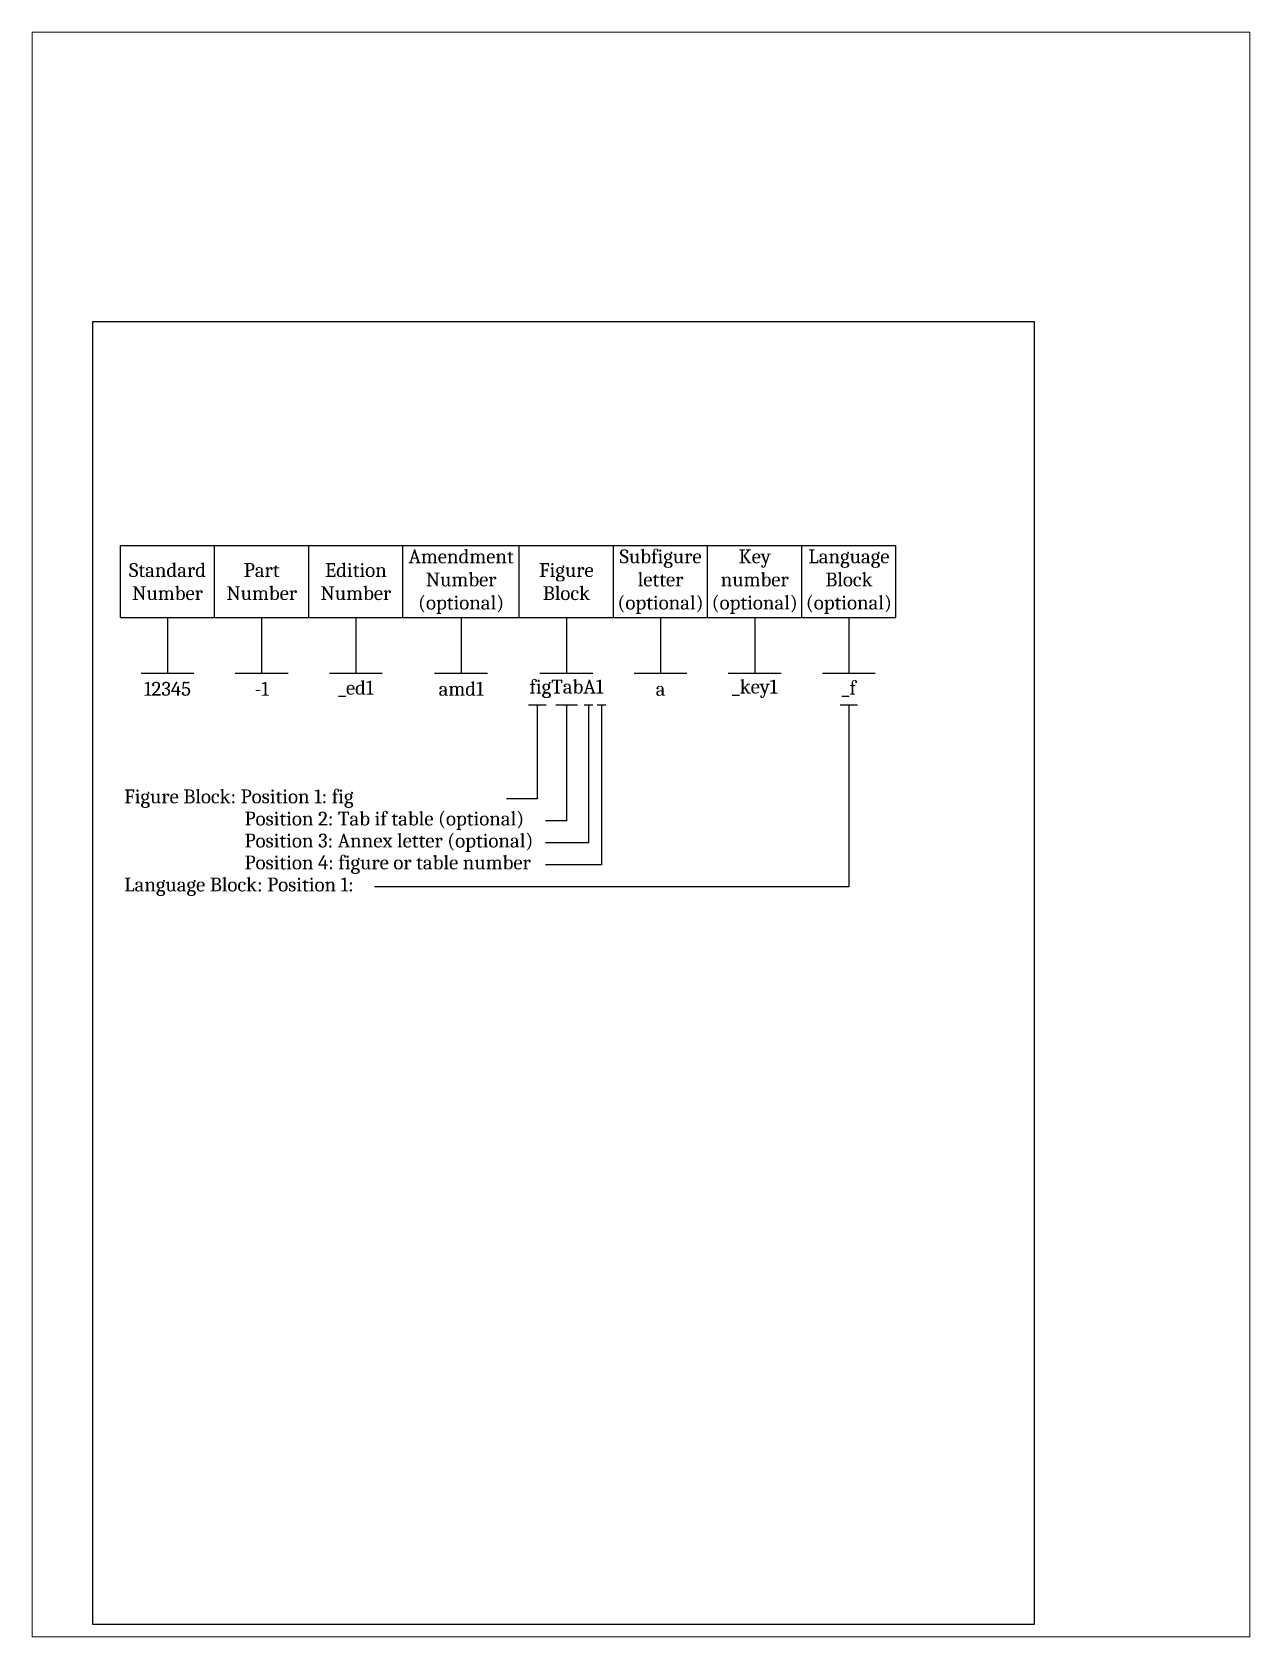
# Paper-space layout 'Présentation1' of a CAD drawing. Extents: x 20 to 179, y 26 to 235.
# The model-space entities are those that its viewports show. They can reach past a viewport. Long polylines and large blocks are cut down to what shows.
import ezdxf

# ---------------------------------------------------------------- set-up
doc = ezdxf.new("R2010")
doc.units = 0
for name, color, linetype in [('00.4-TEXT', 2, 'CONTINUOUS'), ('01.2-CONTINUOUS-0175', 3, 'CONTINUOUS'), ('01.5-CONTINUOUS-050', 4, 'CONTINUOUS')]:
    doc.layers.add(name, color=color, linetype=linetype)
doc.layers.add('00.8-CADRES', color=9, linetype='CONTINUOUS', plot=False)
doc.styles.add('Cambria-2-5', font='Cambria.ttf', dxfattribs={"height": 2.5})

msp = doc.modelspace()

# ---------------------------------------------------------------- linework, layer by layer
at = {"layer": '00.8-CADRES'}
msp.add_lwpolyline([(0, 0), (170, 0), (170, 235), (0, 235)], close=True, dxfattribs=at)
at = {"layer": '01.2-CONTINUOUS-0175'}
for p, q in [((5.02, 194.63), (145.02, 194.63)), ((5.02, 181.63), (5.02, 194.63)), ((5.02, 194.63), (22.02, 194.63)), ((22.02, 181.63), (22.02, 194.63)), ((39.02, 181.63), (39.02, 194.63)), ((56.02, 181.63), (56.02, 194.63)), ((77.02, 181.63), (77.02, 194.63)), ((94.02, 181.63), (94.02, 194.63)), ((111.02, 181.63), (111.02, 194.63)), ((128.02, 181.63), (128.02, 194.63)), ((145.02, 181.63), (145.02, 194.63)), ((5.02, 181.63), (22.02, 181.63)), ((13.52, 181.63), (13.52, 171.63)), ((22.02, 181.63), (39.02, 181.63)), ((30.52, 181.63), (30.52, 171.63)), ((39.02, 181.63), (56.02, 181.63)), ((47.52, 181.63), (47.52, 171.63)), ((56.02, 181.63), (77.02, 181.63)), ((66.52, 181.63), (66.52, 171.63)), ((77.02, 181.63), (94.02, 181.63)), ((85.52, 181.63), (85.52, 171.63)), ((94.02, 181.63), (111.02, 181.63)), ((102.52, 181.63), (102.52, 171.63)), ((111.02, 181.63), (128.02, 181.63)), ((119.52, 181.63), (119.52, 171.63)), ((128.02, 181.63), (145.02, 181.63)), ((136.52, 181.63), (136.52, 171.63)), ((8.74, 171.63), (18.29, 171.63)), ((25.74, 171.63), (35.29, 171.63)), ((42.74, 171.63), (52.29, 171.63)), ((61.74, 171.63), (71.29, 171.63)), ((80.74, 171.63), (90.29, 171.63)), ((97.74, 171.63), (107.29, 171.63)), ((114.74, 171.63), (124.29, 171.63)), ((131.74, 171.63), (141.29, 171.63)), ((78.68, 165.92), (81.85, 165.92)), ((80.26, 165.92), (80.26, 148.96)), ((83.62, 165.92), (87.51, 165.92)), ((85.56, 165.92), (85.56, 144.98)), ((88.74, 165.92), (90.29, 165.92)), ((89.52, 165.92), (89.52, 141.01)), ((91.07, 165.92), (92.63, 165.92)), ((91.85, 165.92), (91.85, 137.04)), ((134.93, 165.92), (138.1, 165.92)), ((136.52, 165.92), (136.52, 133.06)), ((80.26, 148.96), (74.72, 148.96)), ((85.56, 144.98), (81.78, 144.98)), ((89.52, 141.01), (81.78, 141.01)), ((91.85, 137.04), (81.78, 137.04)), ((136.52, 133.06), (50.91, 133.06))]:
    msp.add_line(p, q, dxfattribs=at)

# ---------------------------------------------------------------- texts
at = {"layer": '00.4-TEXT', "char_height": 2.5, "style": 'Cambria-2-5'}
for s, width, insert, attachment_point in [('Amendment\\PNumber\\P(optional)', 22.1348, (66.52, 188.13), 5), ('Subfigure\\Pletter\\P(optional)', 22.1348, (102.52, 188.13), 5), ('Standard Number', 22.1348, (13.52, 188.13), 5), ('Part\\PNumber', 22.1348, (30.52, 188.13), 5), ('Edition\\PNumber', 22.1348, (47.52, 188.13), 5), ('Figure\\PBlock', 22.1348, (85.52, 188.13), 5), ('Key\\Pnumber\\P(optional)', 22.1348, (119.52, 188.13), 5), ('Language\\PBlock\\P(optional)', 22.1348, (136.52, 188.13), 5), ('12345', 22.1348, (13.52, 168.78), 5), ('-1', 22.1348, (30.52, 168.78), 5), ('_ed1', 22.1348, (47.52, 168.78), 5), ('amd1', 22.1348, (66.52, 168.78), 5), ('figTabA1', 22.1348, (85.52, 168.78), 5), ('a', 22.1348, (102.52, 168.78), 5), ('_key1', 22.1348, (119.52, 168.78), 5), ('_f', 22.1348, (136.52, 168.78), 5), ('Figure Block: Position 1: fig', 73.563, (5.7, 148.96), 4), ('Position 2: Tab if table (optional)', 73.563, (27.42, 144.98), 4), ('Position 3: Annex letter (optional)', 73.563, (27.42, 141.01), 4), ('Position 4: figure or table number', 73.563, (27.42, 137.04), 4), ('Language Block: Position 1:', 119.5305, (5.7, 133.06), 4)]:
    msp.add_mtext_dynamic_manual_height_columns(s, width=width, gutter_width=10, heights=[0], dxfattribs=dict(at, insert=insert, attachment_point=attachment_point))

psp = doc.layouts.new('Présentation1')

# ---------------------------------------------------------------- viewports
at = {"layer": '01.5-CONTINUOUS-050'}
psp.add_viewport(center=(99.21, 130.71), size=(158.73, 209.13), view_center_point=(99, 142.5), view_height=289.634, dxfattribs=at)

doc.saveas('drawing.dxf')
